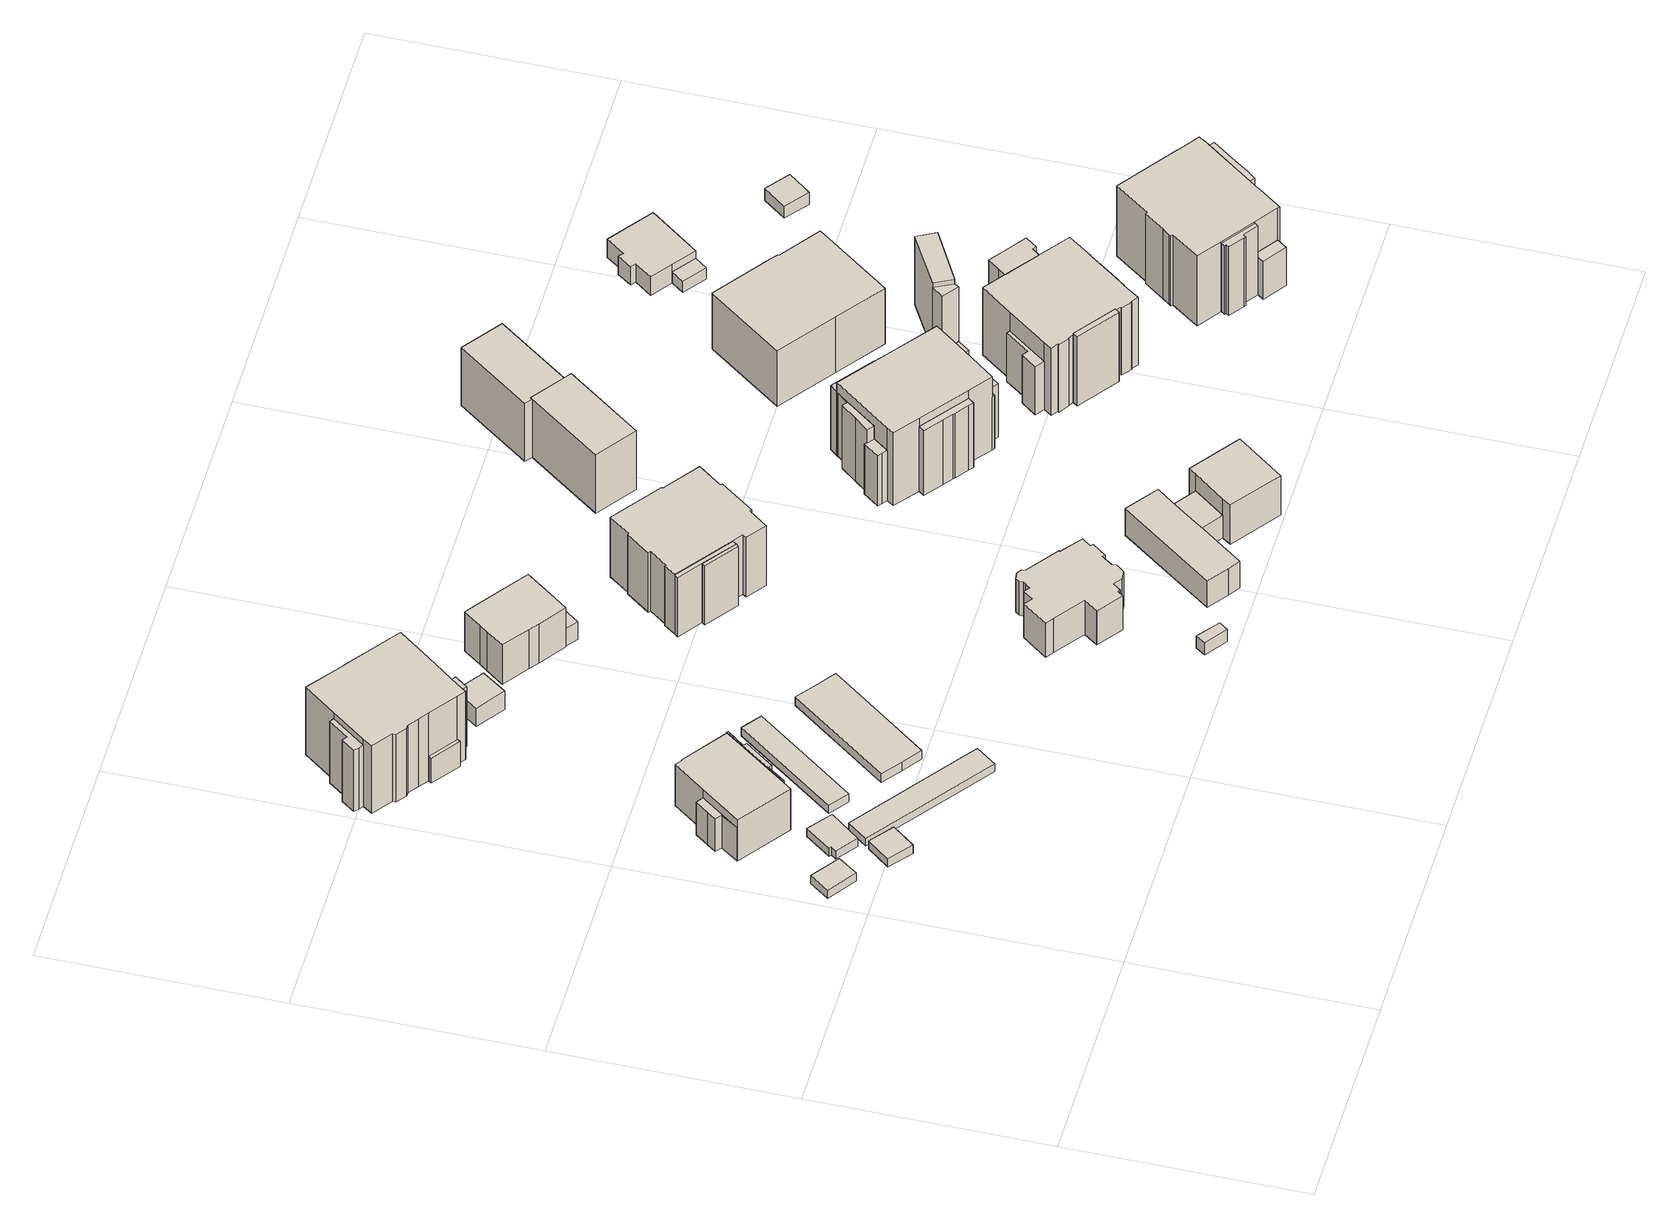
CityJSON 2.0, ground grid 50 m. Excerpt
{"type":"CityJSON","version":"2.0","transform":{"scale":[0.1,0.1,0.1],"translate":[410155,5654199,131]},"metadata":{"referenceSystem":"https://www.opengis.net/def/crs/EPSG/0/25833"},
"CityObjects":{
"building1":{"type":"Building","attributes":{"Dachtyp_tdc":"tdcPolyFlatRoof","Gemeindeschluessel":14612000,"Dachneigung":0,"QualitaetDacherkennung":72,"Geometrietyp2DReferenz":"3000","measuredHeight":2.15,"function":"31001_9998","roofType":"1000"},"geometry":[{"type":"Solid","lod":"1","boundaries":[[[[0,1,2,3]],[[4,5,6,7]],[[3,5,4,0]],[[2,6,5,3]],[[1,7,6,2]],[[0,4,7,1]]]]}]},
"building2":{"type":"Building","attributes":{"Dachtyp_tdc":"tdcPolyFlatRoof","Gemeindeschluessel":14612000,"Dachneigung":3.5,"QualitaetDacherkennung":88,"Geometrietyp2DReferenz":"3000","measuredHeight":2.4,"function":"31001_9998","roofType":"2100"},"geometry":[{"type":"Solid","lod":"1","boundaries":[[[[8,9,10,11]],[[12,13,14,15]],[[11,13,12,8]],[[10,14,13,11]],[[9,15,14,10]],[[8,12,15,9]]]]}]},
"building3":{"type":"Building","attributes":{"Dachtyp_tdc":"tdcPolyFlatRoof","Gemeindeschluessel":14612000,"Dachneigung":3.44,"QualitaetDacherkennung":83,"Geometrietyp2DReferenz":"3000","measuredHeight":2.36,"function":"31001_9998","roofType":"2100"},"geometry":[{"type":"Solid","lod":"1","boundaries":[[[[16,17,18,19,20,21]],[[22,23,24,25,26,27]],[[21,23,22,16]],[[20,24,23,21]],[[19,25,24,20]],[[18,26,25,19]],[[17,27,26,18]],[[16,22,27,17]]]]}]},
"building4":{"type":"Building","attributes":{"Gemeindeschluessel":14612000,"Geometrietyp2DReferenz":"3000","function":"31001_9998","roofType":"9999"},"children":["building4-1","building4-2","building4-3"]},
"building4-1":{"type":"BuildingPart","attributes":{"Dachtyp_tdc":"tdcHipRoof","Dachneigung":31.64,"QualitaetDacherkennung":55,"Geometrietyp2DReferenz":"3000","measuredHeight":13.23,"roofType":"3200"},"parents":["building4"],"geometry":[{"type":"Solid","lod":"1","boundaries":[[[[28,29,30,31,32,33,34,35]],[[36,37,38,39,40,41,42,43]],[[35,37,36,28]],[[34,38,37,35]],[[33,39,38,34]],[[32,40,39,33]],[[31,41,40,32]],[[30,42,41,31]],[[29,43,42,30]],[[28,36,43,29]]]]}]},
"building4-2":{"type":"BuildingPart","attributes":{"Dachtyp_tdc":"tdcFreeFormRoof","Dachneigung":47.17,"QualitaetDacherkennung":21,"Geometrietyp2DReferenz":"3000","measuredHeight":11.72,"roofType":"5000"},"parents":["building4"],"geometry":[{"type":"Solid","lod":"1","boundaries":[[[[44,45,46,47,48,49,50,51,52]],[[41,53,54,55,56,57,58,42,59]],[[52,53,41,44]],[[51,54,53,52]],[[50,55,54,51]],[[49,56,55,50]],[[48,57,56,49]],[[47,58,57,48]],[[46,42,58,47]],[[45,59,42,46]],[[44,41,59,45]]]]}]},
"building4-3":{"type":"BuildingPart","attributes":{"Dachtyp_tdc":"tdcPolyFlatRoof","Dachneigung":16.44,"QualitaetDacherkennung":29,"Geometrietyp2DReferenz":"3000","measuredHeight":11.69,"roofType":"2100"},"parents":["building4"],"geometry":[{"type":"Solid","lod":"1","boundaries":[[[[60,61,62,63,64,65,66,67]],[[68,69,70,39,38,71,72,73]],[[67,69,68,60]],[[66,70,69,67]],[[65,39,70,66]],[[64,38,39,65]],[[63,71,38,64]],[[62,72,71,63]],[[61,73,72,62]],[[60,68,73,61]]]]}]},
"building5":{"type":"Building","attributes":{"Dachtyp_tdc":"tdcPolyFlatRoof","Gemeindeschluessel":14612000,"Dachneigung":2.88,"QualitaetDacherkennung":88,"Geometrietyp2DReferenz":"3000","measuredHeight":2.29,"function":"31001_2463","roofType":"2100"},"geometry":[{"type":"Solid","lod":"1","boundaries":[[[[74,75,76,77]],[[78,79,80,81]],[[77,79,78,74]],[[76,80,79,77]],[[75,81,80,76]],[[74,78,81,75]]]]}]},
"building6":{"type":"Building","attributes":{"Dachtyp_tdc":"tdcPolyFlatRoof","Gemeindeschluessel":14612000,"Dachneigung":2.97,"QualitaetDacherkennung":82,"Geometrietyp2DReferenz":"3000","measuredHeight":2.35,"function":"31001_2463","roofType":"2100"},"geometry":[{"type":"Solid","lod":"1","boundaries":[[[[82,83,84,85]],[[86,87,88,89]],[[85,87,86,82]],[[84,88,87,85]],[[83,89,88,84]],[[82,86,89,83]]]]}]},
"building7":{"type":"Building","attributes":{"Gemeindeschluessel":14612000,"Geometrietyp2DReferenz":"3000","function":"31001_9998","roofType":"9999"},"children":["building7-1","building7-2","building7-3","building7-4"]},
"building7-1":{"type":"BuildingPart","attributes":{"Dachtyp_tdc":"tdcCutTentRoof","Dachneigung":2.15,"QualitaetDacherkennung":51,"Geometrietyp2DReferenz":"3000","measuredHeight":20.97,"roofType":"9999"},"parents":["building7"],"geometry":[{"type":"Solid","lod":"1","boundaries":[[[[90,91,92,93,94,95,96,97,98,99,100,101,102,103,104,105,106,107]],[[108,109,110,111,112,113,114,115,116,117,118,119,120,121,122,123,124,125]],[[106,109,108,107]],[[105,110,109,106]],[[104,111,110,105]],[[103,112,111,104]],[[102,113,112,103]],[[101,114,113,102]],[[100,115,114,101]],[[99,116,115,100]],[[98,117,116,99]],[[97,118,117,98]],[[96,119,118,97]],[[95,120,119,96]],[[94,121,120,95]],[[93,122,121,94]],[[92,123,122,93]],[[91,124,123,92]],[[90,125,124,91]],[[107,108,125,90]]]]}]},
"building7-2":{"type":"BuildingPart","attributes":{"Dachtyp_tdc":"tdcPolyFlatRoof","Dachneigung":0,"QualitaetDacherkennung":6,"Geometrietyp2DReferenz":"3000","measuredHeight":6.81,"roofType":"1000"},"parents":["building7"],"geometry":[{"type":"Solid","lod":"1","boundaries":[[[[126,127,128,129]],[[117,130,131,118]],[[128,130,117,129]],[[127,131,130,128]],[[126,118,131,127]],[[129,117,118,126]]]]}]},
"building7-3":{"type":"BuildingPart","attributes":{"Dachtyp_tdc":"tdcPolyFlatRoof","Dachneigung":43.77,"QualitaetDacherkennung":32,"Geometrietyp2DReferenz":"3000","measuredHeight":17.8,"roofType":"2100"},"parents":["building7"],"geometry":[{"type":"Solid","lod":"1","boundaries":[[[[132,133,134,135,136,137,138]],[[139,140,141,108,125,142,143]],[[138,140,139,132]],[[137,141,140,138]],[[136,108,141,137]],[[135,125,108,136]],[[134,142,125,135]],[[133,143,142,134]],[[132,139,143,133]]]]}]},
"building7-4":{"type":"BuildingPart","attributes":{"Dachtyp_tdc":"tdcFreeFormRoof","Dachneigung":49.81,"QualitaetDacherkennung":20,"Geometrietyp2DReferenz":"3000","measuredHeight":17.27,"roofType":"5000"},"parents":["building7"],"geometry":[{"type":"Solid","lod":"1","boundaries":[[[[144,145,146,147,148,149,150]],[[151,152,153,154,155,115,114]],[[150,152,151,144]],[[149,153,152,150]],[[148,154,153,149]],[[147,155,154,148]],[[146,115,155,147]],[[145,114,115,146]],[[144,151,114,145]]]]}]},
"building8":{"type":"Building","attributes":{"Dachtyp_tdc":"tdcPolyFlatRoof","Gemeindeschluessel":14612000,"Dachneigung":0,"QualitaetDacherkennung":91,"Geometrietyp2DReferenz":"3000","measuredHeight":2.23,"function":"31001_2463","roofType":"1000"},"geometry":[{"type":"Solid","lod":"1","boundaries":[[[[156,157,158,159,160,161]],[[162,163,164,165,166,167]],[[161,163,162,156]],[[160,164,163,161]],[[159,165,164,160]],[[158,166,165,159]],[[157,167,166,158]],[[156,162,167,157]]]]}]},
"building9":{"type":"Building","attributes":{"Dachtyp_tdc":"tdcHipRoof","Gemeindeschluessel":14612000,"Dachneigung":43.19,"QualitaetDacherkennung":77,"Geometrietyp2DReferenz":"3000","measuredHeight":6.58,"function":"31001_9998","roofType":"3200"},"geometry":[{"type":"Solid","lod":"1","boundaries":[[[[168,169,170,171,172,173]],[[174,175,176,177,178,179]],[[173,175,174,168]],[[172,176,175,173]],[[171,177,176,172]],[[170,178,177,171]],[[169,179,178,170]],[[168,174,179,169]]]]}]},
"building10":{"type":"Building","attributes":{"Dachtyp_tdc":"tdcFreeFormRoof","Gemeindeschluessel":14612000,"Dachneigung":37.99,"QualitaetDacherkennung":14,"Geometrietyp2DReferenz":"3000","measuredHeight":4.68,"function":"31001_9998","roofType":"5000"},"geometry":[{"type":"Solid","lod":"1","boundaries":[[[[180,181,182,183]],[[184,185,186,187]],[[183,185,184,180]],[[182,186,185,183]],[[181,187,186,182]],[[180,184,187,181]]]]}]},
"building11":{"type":"Building","attributes":{"Gemeindeschluessel":14612000,"Geometrietyp2DReferenz":"3000","function":"31001_9998","roofType":"9999"},"children":["building11-1","building11-2"]},
"building11-1":{"type":"BuildingPart","attributes":{"Dachtyp_tdc":"tdcPolyFlatRoof","Dachneigung":0,"QualitaetDacherkennung":40,"Geometrietyp2DReferenz":"3000","measuredHeight":4.81,"roofType":"1000"},"parents":["building11"],"geometry":[{"type":"Solid","lod":"1","boundaries":[[[[188,189,190,191]],[[192,193,194,195]],[[190,193,192,191]],[[189,194,193,190]],[[188,195,194,189]],[[191,192,195,188]]]]}]},
"building11-2":{"type":"BuildingPart","attributes":{"Dachtyp_tdc":"tdcHipRoof","Dachneigung":43.37,"QualitaetDacherkennung":69,"Geometrietyp2DReferenz":"3000","measuredHeight":13.56,"roofType":"3200"},"parents":["building11"],"geometry":[{"type":"Solid","lod":"1","boundaries":[[[[196,197,198,199,200,201,202,203,204,205,206,207]],[[208,209,210,211,212,213,214,192,195,215,216,217]],[[207,209,208,196]],[[206,210,209,207]],[[205,211,210,206]],[[204,212,211,205]],[[203,213,212,204]],[[202,214,213,203]],[[201,192,214,202]],[[200,195,192,201]],[[199,215,195,200]],[[198,216,215,199]],[[197,217,216,198]],[[196,208,217,197]]]]}]},
"building12":{"type":"Building","attributes":{"Dachtyp_tdc":"tdcFreeFormRoof","Gemeindeschluessel":14612000,"Dachneigung":37.25,"QualitaetDacherkennung":25,"Geometrietyp2DReferenz":"3000","measuredHeight":13.49,"function":"31001_9998","roofType":"5000"},"geometry":[{"type":"Solid","lod":"1","boundaries":[[[[218,219,220,221,222,223,224,225,226,227,228,229,230,231,232,233,234,235,236,237,238,239,240,241,242,243,244,245,246,247,248,249,250,251,252,253]],[[254,255,256,257,258,259,260,261,262,263,264,265,266,267,268,269,270,271,272,273,274,275,276,277,278,279,280,281,282,283,284,285,286,287,288,289]],[[253,255,254,218]],[[252,256,255,253]],[[251,257,256,252]],[[250,258,257,251]],[[249,259,258,250]],[[248,260,259,249]],[[247,261,260,248]],[[246,262,261,247]],[[245,263,262,246]],[[244,264,263,245]],[[243,265,264,244]],[[242,266,265,243]],[[241,267,266,242]],[[240,268,267,241]],[[239,269,268,240]],[[238,270,269,239]],[[237,271,270,238]],[[236,272,271,237]],[[235,273,272,236]],[[234,274,273,235]],[[233,275,274,234]],[[232,276,275,233]],[[231,277,276,232]],[[230,278,277,231]],[[229,279,278,230]],[[228,280,279,229]],[[227,281,280,228]],[[226,282,281,227]],[[225,283,282,226]],[[224,284,283,225]],[[223,285,284,224]],[[222,286,285,223]],[[221,287,286,222]],[[220,288,287,221]],[[219,289,288,220]],[[218,254,289,219]]]]}]},
"building13":{"type":"Building","attributes":{"Gemeindeschluessel":14612000,"Geometrietyp2DReferenz":"3000","function":"31001_9998","roofType":"9999"},"children":["building13-1","building13-2","building13-3"]},
"building13-1":{"type":"BuildingPart","attributes":{"Dachtyp_tdc":"tdcPolyFlatRoof","Dachneigung":0,"QualitaetDacherkennung":67,"Geometrietyp2DReferenz":"3000","measuredHeight":16.21,"roofType":"1000"},"parents":["building13"],"geometry":[{"type":"Solid","lod":"1","boundaries":[[[[290,291,292,293,294,295,296,297,298,299,300,301,302,303,304,305,306,307,308]],[[309,310,311,312,313,314,315,316,317,318,319,320,321,322,323,324,325,326,327]],[[308,310,309,290]],[[307,311,310,308]],[[306,312,311,307]],[[305,313,312,306]],[[304,314,313,305]],[[303,315,314,304]],[[302,316,315,303]],[[301,317,316,302]],[[300,318,317,301]],[[299,319,318,300]],[[298,320,319,299]],[[297,321,320,298]],[[296,322,321,297]],[[295,323,322,296]],[[294,324,323,295]],[[293,325,324,294]],[[292,326,325,293]],[[291,327,326,292]],[[290,309,327,291]]]]}]},
"building13-2":{"type":"BuildingPart","attributes":{"Dachtyp_tdc":"tdcPolyFlatRoof","Dachneigung":0,"QualitaetDacherkennung":29,"Geometrietyp2DReferenz":"3000","measuredHeight":16.11,"roofType":"1000"},"parents":["building13"],"geometry":[{"type":"Solid","lod":"1","boundaries":[[[[328,329,330,331,332]],[[333,334,335,309,327]],[[332,334,333,328]],[[331,335,334,332]],[[330,309,335,331]],[[329,327,309,330]],[[328,333,327,329]]]]}]},
"building13-3":{"type":"BuildingPart","attributes":{"Dachtyp_tdc":"tdcPolyFlatRoof","Dachneigung":0,"QualitaetDacherkennung":36,"Geometrietyp2DReferenz":"3000","measuredHeight":16.14,"roofType":"1000"},"parents":["building13"],"geometry":[{"type":"Solid","lod":"1","boundaries":[[[[328,332,336,337]],[[333,338,339,334]],[[337,338,333,328]],[[336,339,338,337]],[[332,334,339,336]],[[328,333,334,332]]]]}]},
"building14":{"type":"Building","attributes":{"name":"Zionskirche","Gemeindeschluessel":14612000,"QualitaetDacherkennung":100,"Geometrietyp2DReferenz":"3000","function":"31001_3041","roofType":"9999"},"children":["building14-1","building14-2","building14-3"]},
"building14-1":{"type":"BuildingPart","attributes":{"Dachtyp_tdc":"tdcLeanToRoof","Dachneigung":0,"QualitaetDacherkennung":100,"Geometrietyp2DReferenz":"3000","measuredHeight":6.08,"roofType":"2100"},"parents":["building14"],"geometry":[{"type":"Solid","lod":"1","boundaries":[[[[340,341,342,343,344]],[[345,346,347,348,349]],[[343,346,345,344]],[[342,347,346,343]],[[341,348,347,342]],[[340,349,348,341]],[[344,345,349,340]]]]}]},
"building14-2":{"type":"BuildingPart","attributes":{"Dachtyp_tdc":"tdcPyramidRoof","Dachneigung":52.72,"QualitaetDacherkennung":100,"Geometrietyp2DReferenz":"3000","measuredHeight":14.69,"roofType":"4000"},"parents":["building14"],"geometry":[{"type":"Solid","lod":"1","boundaries":[[[[350,351,352,353,354,355]],[[356,357,345,349,358,359]],[[355,357,356,350]],[[354,345,357,355]],[[353,349,345,354]],[[352,358,349,353]],[[351,359,358,352]],[[350,356,359,351]]]]}]},
"building14-3":{"type":"BuildingPart","attributes":{"Dachtyp_tdc":"tdcGableRoof","Dachneigung":17.89,"QualitaetDacherkennung":100,"Geometrietyp2DReferenz":"3000","measuredHeight":8.34,"roofType":"3100"},"parents":["building14"],"geometry":[{"type":"Solid","lod":"1","boundaries":[[[[360,361,362,363,364,365,366,367,368]],[[347,346,369,370,371,372,373,374,348]],[[368,347,348,360]],[[367,346,347,368]],[[366,369,346,367]],[[365,370,369,366]],[[364,371,370,365]],[[363,372,371,364]],[[362,373,372,363]],[[361,374,373,362]],[[360,348,374,361]]]]}]},
"building15":{"type":"Building","attributes":{"Dachtyp_tdc":"tdcFreeFormRoof","Gemeindeschluessel":14612000,"Dachneigung":37.72,"QualitaetDacherkennung":68,"Geometrietyp2DReferenz":"3000","measuredHeight":17.78,"function":"31001_9998","roofType":"5000"},"geometry":[{"type":"Solid","lod":"1","boundaries":[[[[375,376,377,378,379,380]],[[381,382,383,384,385,386]],[[380,382,381,375]],[[379,383,382,380]],[[378,384,383,379]],[[377,385,384,378]],[[376,386,385,377]],[[375,381,386,376]]]]}]},
"building16":{"type":"Building","attributes":{"Gemeindeschluessel":14612000,"Geometrietyp2DReferenz":"3000","function":"31001_9998","roofType":"9999"},"children":["building16-1","building16-2","building16-3","building16-4","building16-5","building16-6","building16-7"]},
"building16-1":{"type":"BuildingPart","attributes":{"Dachtyp_tdc":"tdcFreeFormRoof","Dachneigung":75.19,"QualitaetDacherkennung":17,"Geometrietyp2DReferenz":"3000","measuredHeight":17.48,"roofType":"5000"},"parents":["building16"],"geometry":[{"type":"Solid","lod":"1","boundaries":[[[[387,388,389,390,391]],[[392,393,394,395,396]],[[391,393,392,387]],[[390,394,393,391]],[[389,395,394,390]],[[388,396,395,389]],[[387,392,396,388]]]]}]},
"building16-2":{"type":"BuildingPart","attributes":{"Dachtyp_tdc":"tdcPolyFlatRoof","Dachneigung":35.26,"QualitaetDacherkennung":22,"Geometrietyp2DReferenz":"3000","measuredHeight":18.1,"roofType":"2100"},"parents":["building16"],"geometry":[{"type":"Solid","lod":"1","boundaries":[[[[397,398,399,400,401,402]],[[403,404,405,406,407,408]],[[402,404,403,397]],[[401,405,404,402]],[[400,406,405,401]],[[399,407,406,400]],[[398,408,407,399]],[[397,403,408,398]]]]}]},
"building16-3":{"type":"BuildingPart","attributes":{"Dachtyp_tdc":"tdcFreeFormRoof","Dachneigung":58.68,"QualitaetDacherkennung":17,"Geometrietyp2DReferenz":"3000","measuredHeight":18.16,"roofType":"5000"},"parents":["building16"],"geometry":[{"type":"Solid","lod":"1","boundaries":[[[[409,410,411,412,413,414,415,416]],[[417,418,419,420,421,422,423,424]],[[416,418,417,409]],[[415,419,418,416]],[[414,420,419,415]],[[413,421,420,414]],[[412,422,421,413]],[[411,423,422,412]],[[410,424,423,411]],[[409,417,424,410]]]]}]},
"building16-4":{"type":"BuildingPart","attributes":{"Dachtyp_tdc":"tdcGableRoof","Dachneigung":38.95,"QualitaetDacherkennung":35,"Geometrietyp2DReferenz":"3000","measuredHeight":20.08,"roofType":"3100"},"parents":["building16"],"geometry":[{"type":"Solid","lod":"1","boundaries":[[[[425,426,427,428,429,430,431,432]],[[433,434,435,436,403,437,438,439]],[[432,434,433,425]],[[431,435,434,432]],[[430,436,435,431]],[[429,403,436,430]],[[428,437,403,429]],[[427,438,437,428]],[[426,439,438,427]],[[425,433,439,426]]]]}]},
"building16-5":{"type":"BuildingPart","attributes":{"Dachtyp_tdc":"tdcPolyFlatRoof","Dachneigung":0,"QualitaetDacherkennung":34,"Geometrietyp2DReferenz":"3000","measuredHeight":13.62,"roofType":"1000"},"parents":["building16"],"geometry":[{"type":"Solid","lod":"1","boundaries":[[[[440,441,442,443,444,445]],[[446,439,438,447,448,449]],[[445,439,446,440]],[[444,438,439,445]],[[443,447,438,444]],[[442,448,447,443]],[[441,449,448,442]],[[440,446,449,441]]]]}]},
"building16-6":{"type":"BuildingPart","attributes":{"Dachtyp_tdc":"tdcFreeFormRoof","Dachneigung":47.99,"QualitaetDacherkennung":8,"Geometrietyp2DReferenz":"3000","measuredHeight":15.27,"roofType":"5000"},"parents":["building16"],"geometry":[{"type":"Solid","lod":"1","boundaries":[[[[450,451,452,453,454,455,456,457]],[[458,459,460,461,462,463,464,465]],[[457,459,458,450]],[[456,460,459,457]],[[455,461,460,456]],[[454,462,461,455]],[[453,463,462,454]],[[452,464,463,453]],[[451,465,464,452]],[[450,458,465,451]]]]}]},
"building16-7":{"type":"BuildingPart","attributes":{"Dachtyp_tdc":"tdcHipRoof","Dachneigung":36.9,"QualitaetDacherkennung":57,"Geometrietyp2DReferenz":"3000","measuredHeight":23.18,"roofType":"3200"},"parents":["building16"],"geometry":[{"type":"Solid","lod":"1","boundaries":[[[[466,467,468,469,470,471,472,473,474,475]],[[420,476,447,403,408,395,394,463,462,421]],[[474,476,420,475]],[[473,447,476,474]],[[472,403,447,473]],[[471,408,403,472]],[[470,395,408,471]],[[469,394,395,470]],[[468,463,394,469]],[[467,462,463,468]],[[466,421,462,467]],[[475,420,421,466]]]]}]},
"building17":{"type":"Building","attributes":{"Dachtyp_tdc":"tdcFreeFormRoof","Gemeindeschluessel":14612000,"Dachneigung":37.49,"QualitaetDacherkennung":83,"Geometrietyp2DReferenz":"3000","measuredHeight":17.82,"function":"31001_9998","roofType":"5000"},"geometry":[{"type":"Solid","lod":"1","boundaries":[[[[477,478,479,480,481,482]],[[383,382,381,483,484,485]],[[482,382,383,477]],[[481,381,382,482]],[[480,483,381,481]],[[479,484,483,480]],[[478,485,484,479]],[[477,383,485,478]]]]}]},
"building18":{"type":"Building","attributes":{"Gemeindeschluessel":14612000,"Geometrietyp2DReferenz":"3000","function":"31001_9998","roofType":"9999"},"children":["building18-1","building18-2","building18-3","building18-4","building18-5","building18-6"]},
"building18-1":{"type":"BuildingPart","attributes":{"Dachtyp_tdc":"tdcGableRoof","Dachneigung":37.66,"QualitaetDacherkennung":34,"Geometrietyp2DReferenz":"3000","measuredHeight":19.82,"roofType":"3100"},"parents":["building18"],"geometry":[{"type":"Solid","lod":"1","boundaries":[[[[486,487,488,489,490,491,492,493,494]],[[495,496,497,498,499,500,501,502,503]],[[494,496,495,486]],[[493,497,496,494]],[[492,498,497,493]],[[491,499,498,492]],[[490,500,499,491]],[[489,501,500,490]],[[488,502,501,489]],[[487,503,502,488]],[[486,495,503,487]]]]}]},
"building18-2":{"type":"BuildingPart","attributes":{"Dachtyp_tdc":"tdcFreeFormRoof","Dachneigung":78.09,"QualitaetDacherkennung":9,"Geometrietyp2DReferenz":"3000","measuredHeight":20.12,"roofType":"5000"},"parents":["building18"],"geometry":[{"type":"Solid","lod":"1","boundaries":[[[[504,505,506,507]],[[508,509,510,511]],[[507,509,508,504]],[[506,510,509,507]],[[505,511,510,506]],[[504,508,511,505]]]]}]},
"building18-3":{"type":"BuildingPart","attributes":{"Dachtyp_tdc":"tdcPolyFlatRoof","Dachneigung":32.29,"QualitaetDacherkennung":39,"Geometrietyp2DReferenz":"3000","measuredHeight":13.88,"roofType":"2100"},"parents":["building18"],"geometry":[{"type":"Solid","lod":"1","boundaries":[[[[512,513,514,515,516]],[[517,518,519,520,521]],[[516,518,517,512]],[[515,519,518,516]],[[514,520,519,515]],[[513,521,520,514]],[[512,517,521,513]]]]}]},
"building18-4":{"type":"BuildingPart","attributes":{"Dachtyp_tdc":"tdcPolyFlatRoof","Dachneigung":44.02,"QualitaetDacherkennung":25,"Geometrietyp2DReferenz":"3000","measuredHeight":14.09,"roofType":"2100"},"parents":["building18"],"geometry":[{"type":"Solid","lod":"1","boundaries":[[[[522,523,524,525,526]],[[527,528,529,518,517]],[[526,528,527,522]],[[525,529,528,526]],[[524,518,529,525]],[[523,517,518,524]],[[522,527,517,523]]]]}]},
"building18-5":{"type":"BuildingPart","attributes":{"Dachtyp_tdc":"tdcCutTentRoof","Dachneigung":38.82,"QualitaetDacherkennung":44,"Geometrietyp2DReferenz":"3000","measuredHeight":20.89,"roofType":"9999"},"parents":["building18"],"geometry":[{"type":"Solid","lod":"1","boundaries":[[[[530,531,532,533,534,535,536,537,538,539,540,541,542,543,544,545,546,547,548,549,550,551,552]],[[553,554,498,496,555,528,527,517,521,556,557,558,559,560,561,510,509,562,563,564,565,566,567]],[[552,554,553,530]],[[551,498,554,552]],[[550,496,498,551]],[[549,555,496,550]],[[548,528,555,549]],[[547,527,528,548]],[[546,517,527,547]],[[545,521,517,546]],[[544,556,521,545]],[[543,557,556,544]],[[542,558,557,543]],[[541,559,558,542]],[[540,560,559,541]],[[539,561,560,540]],[[538,510,561,539]],[[537,509,510,538]],[[536,562,509,537]],[[535,563,562,536]],[[534,564,563,535]],[[533,565,564,534]],[[532,566,565,533]],[[531,567,566,532]],[[530,553,567,531]]]]}]},
"building18-6":{"type":"BuildingPart","attributes":{"Dachtyp_tdc":"tdcPolyFlatRoof","Dachneigung":40.86,"QualitaetDacherkennung":33,"Geometrietyp2DReferenz":"3000","measuredHeight":14.11,"roofType":"2100"},"parents":["building18"],"geometry":[{"type":"Solid","lod":"1","boundaries":[[[[568,569,570,571,572,573]],[[567,574,575,576,577,553]],[[573,574,567,568]],[[572,575,574,573]],[[571,576,575,572]],[[570,577,576,571]],[[569,553,577,570]],[[568,567,553,569]]]]}]},
"building19":{"type":"Building","attributes":{"Dachtyp_tdc":"tdcPolyFlatRoof","Gemeindeschluessel":14612000,"Dachneigung":3.39,"QualitaetDacherkennung":50,"Geometrietyp2DReferenz":"3000","measuredHeight":2.35,"function":"31001_9998","roofType":"2100"},"geometry":[{"type":"Solid","lod":"1","boundaries":[[[[578,579,580,581]],[[582,583,584,585]],[[581,583,582,578]],[[580,584,583,581]],[[579,585,584,580]],[[578,582,585,579]]]]}]},
"building20":{"type":"Building","attributes":{"Dachtyp_tdc":"tdcFreeFormRoof","Gemeindeschluessel":14612000,"Dachneigung":42.91,"QualitaetDacherkennung":9,"Geometrietyp2DReferenz":"3000","measuredHeight":17.69,"function":"31001_9998","roofType":"5000"},"geometry":[{"type":"Solid","lod":"1","boundaries":[[[[586,587,588,589]],[[584,590,591,585]],[[589,590,584,586]],[[588,591,590,589]],[[587,585,591,588]],[[586,584,585,587]]]]}]},
"building21":{"type":"Building","attributes":{"Dachtyp_tdc":"tdcHipRoof","Gemeindeschluessel":14612000,"Dachneigung":10.28,"QualitaetDacherkennung":31,"Geometrietyp2DReferenz":"3000","measuredHeight":16.45,"function":"31001_9998","roofType":"3200"},"geometry":[{"type":"Solid","lod":"1","boundaries":[[[[592,593,594,595,596,597,598,599,600]],[[601,602,603,604,605,606,607,608,609]],[[600,602,601,592]],[[599,603,602,600]],[[598,604,603,599]],[[597,605,604,598]],[[596,606,605,597]],[[595,607,606,596]],[[594,608,607,595]],[[593,609,608,594]],[[592,601,609,593]]]]}]},
"building22":{"type":"Building","attributes":{"Dachtyp_tdc":"tdcFreeFormRoof","Gemeindeschluessel":14612000,"Dachneigung":27.86,"QualitaetDacherkennung":7,"Geometrietyp2DReferenz":"3000","measuredHeight":19.21,"function":"31001_9998","roofType":"5000"},"geometry":[{"type":"Solid","lod":"1","boundaries":[[[[610,611,612,613]],[[614,615,616,617]],[[613,615,614,610]],[[612,616,615,613]],[[611,617,616,612]],[[610,614,617,611]]]]}]},
"building23":{"type":"Building","attributes":{"Gemeindeschluessel":14612000,"Geometrietyp2DReferenz":"3000","function":"31001_9998","roofType":"9999"},"children":["building23-1","building23-2","building23-3","building23-4","building23-5"]},
"building23-1":{"type":"BuildingPart","attributes":{"Dachtyp_tdc":"tdcFreeFormRoof","Dachneigung":40,"QualitaetDacherkennung":12,"Geometrietyp2DReferenz":"3000","measuredHeight":10.8,"roofType":"5000"},"parents":["building23"],"geometry":[{"type":"Solid","lod":"1","boundaries":[[[[618,619,620,621]],[[622,623,624,625]],[[621,623,622,618]],[[620,624,623,621]],[[619,625,624,620]],[[618,622,625,619]]]]}]},
"building23-2":{"type":"BuildingPart","attributes":{"Dachtyp_tdc":"tdcCutTentRoof","Dachneigung":36.54,"QualitaetDacherkennung":45,"Geometrietyp2DReferenz":"3000","measuredHeight":22.08,"roofType":"9999"},"parents":["building23"],"geometry":[{"type":"Solid","lod":"1","boundaries":[[[[626,627,628,629,630,631,632,633,634,635,636,637,638,639,640,641,642,643,644,645]],[[646,647,648,649,650,651,652,653,654,655,656,657,658,659,623,622,660,661,662,663]],[[645,647,646,626]],[[644,648,647,645]],[[643,649,648,644]],[[642,650,649,643]],[[641,651,650,642]],[[640,652,651,641]],[[639,653,652,640]],[[638,654,653,639]],[[637,655,654,638]],[[636,656,655,637]],[[635,657,656,636]],[[634,658,657,635]],[[633,659,658,634]],[[632,623,659,633]],[[631,622,623,632]],[[630,660,622,631]],[[629,661,660,630]],[[628,662,661,629]],[[627,663,662,628]],[[626,646,663,627]]]]}]},
"building23-3":{"type":"BuildingPart","attributes":{"Dachtyp_tdc":"tdcPolyFlatRoof","Dachneigung":34.41,"QualitaetDacherkennung":13,"Geometrietyp2DReferenz":"3000","measuredHeight":17.84,"roofType":"2100"},"parents":["building23"],"geometry":[{"type":"MultiSurface","lod":"1","boundaries":[[[664,665,666,667,666,668,669,670,671,672]],[[673,674,675,676,677,678,657,658,657,656]],[[672,674,673,664]],[[671,675,674,672]],[[670,676,675,671]],[[669,677,676,670]],[[668,678,677,669]],[[666,657,678,668]],[[667,658,657,666]],[[665,656,657,666]],[[664,673,656,665]]]}]},
"building23-4":{"type":"BuildingPart","attributes":{"Dachtyp_tdc":"tdcGableRoof","Dachneigung":42.71,"QualitaetDacherkennung":36,"Geometrietyp2DReferenz":"3000","measuredHeight":20.65,"roofType":"3100"},"parents":["building23"],"geometry":[{"type":"Solid","lod":"1","boundaries":[[[[679,680,681,682,683,684,685,686,687,688]],[[689,660,690,622,691,692,693,694,695,696]],[[688,660,689,679]],[[687,690,660,688]],[[686,622,690,687]],[[685,691,622,686]],[[684,692,691,685]],[[683,693,692,684]],[[682,694,693,683]],[[681,695,694,682]],[[680,696,695,681]],[[679,689,696,680]]]]}]},
"building23-5":{"type":"BuildingPart","attributes":{"Dachtyp_tdc":"tdcFreeFormRoof","Dachneigung":60.21,"QualitaetDacherkennung":23,"Geometrietyp2DReferenz":"3000","measuredHeight":17.87,"roofType":"5000"},"parents":["building23"],"geometry":[{"type":"Solid","lod":"1","boundaries":[[[[697,698,699,700]],[[701,702,652,651]],[[700,701,651,697]],[[699,702,701,700]],[[698,652,702,699]],[[697,651,652,698]]]]}]},
"building24":{"type":"Building","attributes":{"Gemeindeschluessel":14612000,"Geometrietyp2DReferenz":"3000","function":"31001_9998","roofType":"9999"},"children":["building24-1","building24-2"]},
"building24-1":{"type":"BuildingPart","attributes":{"Dachtyp_tdc":"tdcFreeFormRoof","Dachneigung":55.87,"QualitaetDacherkennung":10,"Geometrietyp2DReferenz":"3000","measuredHeight":4.2,"roofType":"5000"},"parents":["building24"],"geometry":[{"type":"Solid","lod":"1","boundaries":[[[[703,704,705,706]],[[707,708,709,710]],[[706,708,707,703]],[[705,709,708,706]],[[704,710,709,705]],[[703,707,710,704]]]]}]},
"building24-2":{"type":"BuildingPart","attributes":{"Dachtyp_tdc":"tdcPolyFlatRoof","Dachneigung":0,"QualitaetDacherkennung":84,"Geometrietyp2DReferenz":"3000","measuredHeight":5.04,"roofType":"1000"},"parents":["building24"],"geometry":[{"type":"Solid","lod":"1","boundaries":[[[[711,712,713,714,715,716,717,718,719]],[[720,707,710,721,722,723,724,725,726]],[[719,707,720,711]],[[718,710,707,719]],[[717,721,710,718]],[[716,722,721,717]],[[715,723,722,716]],[[714,724,723,715]],[[713,725,724,714]],[[712,726,725,713]],[[711,720,726,712]]]]}]},
"building25":{"type":"Building","attributes":{"Dachtyp_tdc":"tdcGableRoof","Gemeindeschluessel":14612000,"Dachneigung":13.35,"QualitaetDacherkennung":75,"Geometrietyp2DReferenz":"3000","measuredHeight":3.68,"function":"31001_9998","roofType":"3100"},"geometry":[{"type":"Solid","lod":"1","boundaries":[[[[727,728,729,730]],[[731,732,733,734]],[[730,732,731,727]],[[729,733,732,730]],[[728,734,733,729]],[[727,731,734,728]]]]}]}
},
"vertices":[
[63,539,50],[91,580,50],[34,621,50],[5,580,50],[63,539,28],[5,580,28],[34,621,28],[91,580,28],
[111,490,52],[158,453,52],[195,500,52],[148,537,52],[111,490,30],[148,537,30],[195,500,30],[158,453,30],
[110,592,49],[152,559,49],[201,622,49],[153,659,49],[113,605,49],[118,602,49],[110,592,27],[118,602,27],[113,605,27],[153,659,27],[201,622,27],[152,559,27],
[186,911,136],[172,921,136],[122,853,136],[61,770,136],[165,694,136],[178,712,136],[276,847,136],[187,912,136],[186,911,24],[187,912,24],[276,847,24],[178,712,24],[165,694,24],[61,770,24],[122,853,24],[172,921,24],
[61,770,113],[86,804,113],[122,853,113],[118,856,113],[108,863,113],[87,835,113],[74,817,113],[86,808,113],[61,771,113],[61,771,24],[86,808,24],[74,817,24],[87,835,24],[108,863,24],[118,856,24],[86,804,24],
[212,743,139],[257,803,139],[250,808,139],[278,845,139],[276,847,139],[178,712,139],[179,710,139],[206,747,139],[212,743,24],[206,747,24],[179,710,24],[278,845,24],[250,808,24],[257,803,24],
[437,400,49],[187,586,49],[156,545,49],[406,358,49],[437,400,28],[406,358,28],[156,545,28],[187,586,28],
[261,605,49],[417,816,49],[378,845,49],[222,634,49],[261,605,27],[222,634,27],[378,845,27],[417,816,27],
[27,1492,203],[13,1472,203],[53,1442,203],[54,1435,203],[74,1419,203],[82,1420,203],[104,1404,203],[123,1389,203],[179,1348,203],[195,1336,203],[210,1356,203],[263,1425,203],[315,1494,203],[276,1523,203],[210,1572,203],[196,1582,203],[131,1631,203],[80,1563,203],[80,1563,19],[131,1631,19],[196,1582,19],[210,1572,19],[276,1523,19],[315,1494,19],[263,1425,19],[210,1356,19],[195,1336,19],[179,1348,19],[123,1389,19],[104,1404,19],[82,1420,19],[74,1419,19],[54,1435,19],[53,1442,19],[13,1472,19],[27,1492,19],
[123,1389,87],[118,1383,87],[174,1341,87],[179,1348,87],[174,1341,19],[118,1383,19],
[30,1534,186],[9,1506,186],[18,1498,186],[27,1492,186],[80,1563,186],[71,1569,186],[40,1527,186],[30,1534,19],[40,1527,19],[71,1569,19],[18,1498,19],[9,1506,19],
[271,1419,181],[263,1425,181],[210,1356,181],[218,1349,181],[228,1342,181],[248,1369,181],[239,1376,181],[271,1419,19],[239,1376,19],[248,1369,19],[228,1342,19],[218,1349,19],
[365,529,49],[405,500,49],[561,708,49],[521,737,49],[482,767,49],[326,559,49],[365,529,26],[326,559,26],[482,767,26],[521,737,26],[561,708,26],[405,500,26],
[373,1345,70],[375,1347,70],[364,1355,70],[319,1388,70],[282,1338,70],[339,1297,70],[373,1345,20],[339,1297,20],[282,1338,20],[319,1388,20],[364,1355,20],[375,1347,20],
[814,54,47],[859,21,47],[873,40,47],[828,74,47],[814,54,15],[828,74,15],[873,40,15],[859,21,15],
[534,1229,61],[558,1211,61],[586,1249,61],[562,1267,61],[562,1267,13],[586,1249,13],[558,1211,13],[534,1229,13],
[408,1320,120],[461,1281,120],[480,1266,120],[533,1228,120],[534,1229,120],[562,1267,120],[600,1319,120],[508,1386,120],[496,1395,120],[475,1410,120],[448,1373,120],[435,1356,120],[408,1320,13],[435,1356,13],[448,1373,13],[475,1410,13],[496,1395,13],[508,1386,13],[600,1319,13],[533,1228,13],[480,1266,13],[461,1281,13],
[916,262,104],[932,284,104],[937,280,104],[959,309,104],[954,313,104],[968,332,104],[925,365,104],[927,367,104],[861,416,104],[860,423,104],[850,430,104],[843,429,104],[836,428,104],[830,420,104],[830,412,104],[829,411,104],[826,406,104],[818,396,104],[807,405,104],[792,384,104],[777,395,104],[775,397,104],[735,344,104],[752,332,104],[812,287,104],[791,259,104],[792,258,104],[842,221,104],[851,233,104],[856,230,104],[868,246,104],[885,233,104],[904,235,104],[916,250,104],[918,253,104],[917,257,104],[916,262,12],[917,257,12],[918,253,12],[916,250,12],[904,235,12],[885,233,12],[868,246,12],[856,230,12],[851,233,12],[842,221,12],[792,258,12],[791,259,12],[812,287,12],[752,332,12],[735,344,12],[775,397,12],[777,395,12],[792,384,12],[807,405,12],[818,396,12],[826,406,12],[829,411,12],[830,412,12],[830,420,12],[836,428,12],[843,429,12],[850,430,12],[860,423,12],[861,416,12],[927,367,12],[925,365,12],[968,332,12],[954,313,12],[959,309,12],[937,280,12],[932,284,12],
[615,1037,178],[728,953,178],[748,938,178],[743,930,178],[782,901,178],[812,941,178],[816,938,178],[868,1009,178],[864,1012,178],[901,1062,178],[828,1116,178],[830,1118,178],[730,1192,178],[697,1148,178],[695,1149,178],[658,1099,178],[662,1096,178],[634,1058,178],[632,1060,178],[615,1037,16],[632,1060,16],[634,1058,16],[662,1096,16],[658,1099,16],[695,1149,16],[697,1148,16],[730,1192,16],[830,1118,16],[828,1116,16],[901,1062,16],[864,1012,16],[868,1009,16],[816,938,16],[812,941,16],[782,901,16],[743,930,16],[748,938,16],[728,953,16],
[723,945,177],[728,953,177],[615,1037,177],[609,1029,177],[657,994,177],[723,945,16],[657,994,16],[609,1029,16],
[652,988,177],[718,939,177],[718,939,16],[652,988,16],
[1175,165,70],[1126,200,70],[1078,134,70],[1078,133,70],[1125,99,70],[1125,99,9],[1078,133,9],[1078,134,9],[1126,200,9],[1175,165,9],
[1211,8,116],[1285,107,116],[1186,180,116],[1175,165,116],[1125,99,116],[1113,81,116],[1211,8,9],[1113,81,9],[1186,180,9],[1285,107,9],
[1126,200,82],[1150,232,82],[1128,248,82],[1086,279,82],[941,82,82],[983,51,82],[1006,35,82],[1078,133,82],[1078,134,82],[1006,35,9],[983,51,9],[941,82,9],[1086,279,9],[1128,248,9],[1150,232,9],
[1000,1414,171],[888,1261,171],[968,1203,171],[1083,1360,171],[1069,1370,171],[1003,1418,171],[1000,1414,12],[1003,1418,12],[1069,1370,12],[1083,1360,12],[968,1203,12],[888,1261,12],
[1255,782,187],[1250,785,187],[1243,777,187],[1330,710,187],[1337,719,187],[1255,782,23],[1337,719,23],[1330,710,23],[1243,777,23],[1250,785,23],
[1139,856,197],[1222,793,197],[1229,801,197],[1234,808,197],[1219,819,197],[1151,871,197],[1139,856,23],[1151,871,23],[1219,819,23],[1234,808,23],[1229,801,23],[1222,793,23],
[1134,628,199],[1138,625,199],[1164,605,199],[1173,598,199],[1182,610,199],[1087,682,199],[1078,671,199],[1116,642,199],[1134,628,23],[1116,642,23],[1078,671,23],[1087,682,23],[1182,610,23],[1173,598,23],[1164,605,23],[1138,625,23],
[1083,806,194],[1059,776,194],[1072,766,194],[1095,797,194],[1139,856,194],[1137,853,194],[1119,830,194],[1109,838,194],[1083,806,23],[1109,838,23],[1119,830,23],[1137,853,23],[1095,797,23],[1072,766,23],[1059,776,23],
[1054,780,159],[1030,748,159],[1039,741,159],[1048,734,159],[1072,766,159],[1059,776,159],[1054,780,23],[1048,734,23],[1039,741,23],[1030,748,23],
[1286,604,168],[1275,613,168],[1302,649,168],[1291,658,168],[1227,575,168],[1231,572,168],[1243,587,168],[1262,573,168],[1286,604,23],[1262,573,23],[1243,587,23],[1231,572,23],[1227,575,23],[1291,658,23],[1302,649,23],[1275,613,23],
[1182,610,221],[1227,575,221],[1291,658,221],[1330,710,221],[1243,777,221],[1222,793,221],[1139,856,221],[1048,734,221],[1038,720,221],[1087,682,221],[1038,720,23],
[1069,1370,170],[1178,1519,170],[1098,1578,170],[986,1425,170],[1000,1414,170],[1003,1418,170],[986,1425,12],[1098,1578,12],[1178,1519,12],
[1584,589,207],[1592,584,207],[1610,608,207],[1570,637,207],[1536,662,207],[1518,638,207],[1506,622,207],[1540,597,207],[1572,573,207],[1584,589,25],[1572,573,25],[1540,597,25],[1506,622,25],[1518,638,25],[1536,662,25],[1570,637,25],[1610,608,25],[1592,584,25],
[1377,448,213],[1459,388,213],[1466,397,213],[1384,458,213],[1377,448,25],[1384,458,25],[1466,397,25],[1459,388,25],
[1557,428,156],[1534,397,156],[1554,383,156],[1576,414,156],[1566,421,156],[1557,428,25],[1566,421,25],[1576,414,25],[1554,383,25],[1534,397,25],
[1594,479,160],[1557,428,160],[1566,421,160],[1604,472,160],[1595,479,160],[1594,479,25],[1595,479,25],[1604,472,25],
[1413,589,208],[1352,506,208],[1340,490,208],[1354,480,208],[1352,478,208],[1372,464,208],[1373,465,208],[1384,458,208],[1466,397,208],[1477,389,208],[1476,387,208],[1495,373,208],[1496,375,208],[1510,364,208],[1534,398,208],[1534,397,208],[1557,428,208],[1594,479,208],[1595,479,208],[1631,529,208],[1572,573,208],[1506,622,208],[1462,655,208],[1413,589,25],[1462,655,25],[1631,529,25],[1534,398,25],[1510,364,25],[1496,375,25],[1495,373,25],[1476,387,25],[1477,389,25],[1373,465,25],[1372,464,25],[1352,478,25],[1354,480,25],[1340,490,25],[1352,506,25],
[1352,506,156],[1413,589,156],[1406,594,156],[1369,543,156],[1358,551,156],[1334,519,156],[1334,519,25],[1358,551,25],[1369,543,25],[1406,594,25],
[1446,678,47],[1464,702,47],[1432,726,47],[1414,702,47],[1446,678,24],[1414,702,24],[1432,726,24],[1464,702,24],
[1432,726,195],[1464,702,195],[1470,712,195],[1451,750,195],[1451,750,24],[1470,712,24],
[1486,1061,167],[1472,1072,167],[1358,1156,167],[1356,1154,167],[1242,999,167],[1356,914,167],[1452,843,167],[1567,999,167],[1485,1059,167],[1486,1061,16],[1485,1059,16],[1567,999,16],[1452,843,16],[1356,914,16],[1242,999,16],[1356,1154,16],[1358,1156,16],[1472,1072,16],
[1451,750,207],[1470,712,207],[1581,774,207],[1561,813,207],[1451,750,21],[1561,813,21],[1581,774,21],[1470,712,21],
[1747,198,132],[1732,177,132],[1778,144,132],[1793,165,132],[1747,198,29],[1793,165,29],[1778,144,29],[1732,177,29],
[1675,347,219],[1672,342,219],[1675,339,219],[1633,281,219],[1681,246,219],[1747,198,219],[1793,165,219],[1797,162,219],[1833,211,219],[1833,212,219],[1929,343,219],[1928,343,219],[1937,355,219],[1892,387,219],[1893,387,219],[1820,440,219],[1773,474,219],[1720,401,219],[1716,403,219],[1686,361,219],[1675,347,29],[1686,361,29],[1716,403,29],[1720,401,29],[1773,474,29],[1820,440,29],[1893,387,29],[1892,387,29],[1937,355,29],[1928,343,29],[1929,343,29],[1833,212,29],[1833,211,29],[1797,162,29],[1681,246,29],[1633,281,29],[1675,339,29],[1672,342,29],
[1948,329,200],[1929,343,200],[1833,212,200],[1833,211,200],[1842,205,200],[1865,238,200],[1876,231,200],[1891,250,200],[1917,287,200],[1948,329,29],[1917,287,29],[1891,250,29],[1876,231,29],[1865,238,29],[1842,205,29],
[1675,238,216],[1678,236,216],[1674,230,216],[1705,207,216],[1708,205,216],[1712,211,216],[1741,190,216],[1747,198,216],[1716,221,216],[1681,246,216],[1675,238,29],[1716,221,29],[1741,190,29],[1712,211,29],[1708,205,29],[1705,207,29],[1674,230,29],[1678,236,29],
[1820,440,204],[1893,387,204],[1898,395,204],[1826,448,204],[1826,448,29],[1898,395,29],
[1558,1240,39],[1512,1274,39],[1493,1248,39],[1539,1214,39],[1558,1240,9],[1539,1214,9],[1493,1248,9],[1512,1274,9],
[1635,1343,59],[1546,1409,59],[1518,1370,59],[1508,1378,59],[1487,1348,59],[1497,1341,59],[1470,1305,59],[1512,1274,59],[1558,1240,59],[1635,1343,9],[1470,1305,9],[1497,1341,9],[1487,1348,9],[1508,1378,9],[1518,1370,9],[1546,1409,9],
[1729,1111,42],[1776,1075,42],[1813,1122,42],[1765,1159,42],[1729,1111,10],[1765,1159,10],[1813,1122,10],[1776,1075,10]
]}
